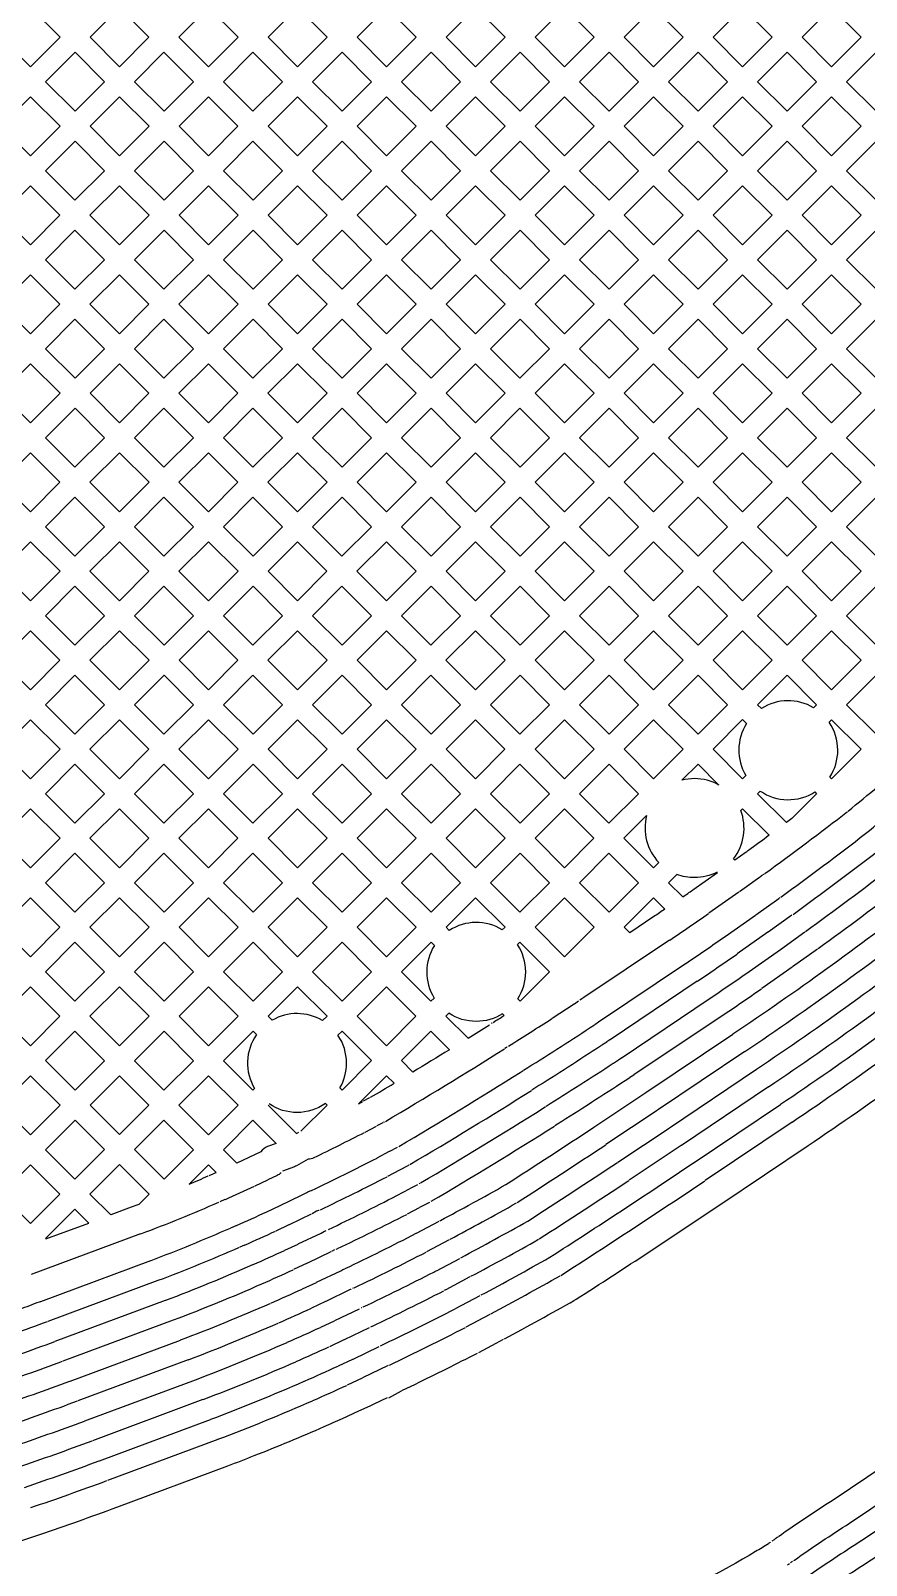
# Model space of a CAD drawing. Extents: x 1548 to 1929, y -174 to 95.
# Drawn here: x 1627.42 to 1630.42, y 42.03 to 47.54 of the extents above; entities that cross this region are included whole.
import ezdxf

# ---------------------------------------------------------------- set-up
doc = ezdxf.new("R2010")
doc.units = 0
doc.layers.add('gbr-dxf_layer0', color=7, linetype='Continuous')

msp = doc.modelspace()

# ---------------------------------------------------------------- linework, layer by layer
at = {"layer": 'gbr-dxf_layer0'}
for p, q in [((1629.5478, 44.6393), (1629.6292, 44.7207)), ((1629.7949, 44.4533), (1629.8834, 44.5158)), ((1629.9601, 44.4456), (1629.8528, 44.3698)), ((1629.9114, 44.2865), (1630.0201, 44.3631)), ((1630.1503, 44.3623), (1630.066, 44.3022)), ((1629.7112, 44.273), (1629.4005, 44.0642)), ((1630.0649, 44.3014), (1629.9547, 44.2237)), ((1630.1101, 44.2398), (1630.1977, 44.3025)), ((1629.998, 44.1609), (1630.1095, 44.2394)), ((1630.2429, 44.2412), (1630.1535, 44.1771)), ((1629.4567, 43.9791), (1629.769, 44.189)), ((1630.1523, 44.1763), (1630.0425, 44.099)), ((1629.8109, 44.1253), (1629.4986, 43.9154)), ((1629.3849, 44.0539), (1629.3696, 44.0437)), ((1629.3989, 44.0631), (1629.3895, 44.0571)), ((1629.5407, 43.8517), (1629.8535, 44.0621)), ((1629.3683, 44.0428), (1629.2896, 43.9918)), ((1629.8966, 43.9992), (1629.5837, 43.7887)), ((1629.4264, 43.959), (1629.4421, 43.9695)), ((1629.4437, 43.9707), (1629.4567, 43.9791)), ((1629.4857, 43.9071), (1629.4684, 43.8954)), ((1629.4974, 43.9147), (1629.4861, 43.9074)), ((1629.6268, 43.7259), (1629.9386, 43.9356)), ((1629.5098, 43.8314), (1629.5276, 43.843)), ((1629.5286, 43.8437), (1629.5402, 43.8514)), ((1629.9817, 43.8727), (1629.6682, 43.6619)), ((1629.5683, 43.7786), (1629.5522, 43.768)), ((1629.5829, 43.7882), (1629.5694, 43.7793)), ((1629.7108, 43.5987), (1630.0237, 43.8091)), ((1629.44, 43.6016), (1629.626, 43.7253)), ((1630.0668, 43.7463), (1629.7539, 43.5358)), ((1628.5942, 43.6856), (1628.6092, 43.6937)), ((1628.6126, 43.6955), (1628.6353, 43.7075)), ((1629.796, 43.4722), (1630.1094, 43.683)), ((1628.6822, 43.6174), (1628.6601, 43.6057)), ((1629.667, 43.6611), (1629.4828, 43.5385)), ((1630.1514, 43.6194), (1629.8394, 43.4096)), ((1628.6572, 43.6041), (1628.6169, 43.5825)), ((1629.5254, 43.475), (1629.7103, 43.5983)), ((1628.6617, 43.491), (1628.7061, 43.5146)), ((1628.7072, 43.5152), (1628.7341, 43.5293)), ((1629.7532, 43.5353), (1629.5665, 43.4109)), ((1628.7412, 43.447), (1628.6987, 43.4244)), ((1628.0576, 43.4273), (1628.0717, 43.4335)), ((1628.0734, 43.4343), (1628.0832, 43.4386)), ((1628.2674, 43.4112), (1628.2222, 43.3898)), ((1628.7791, 43.3804), (1628.8073, 43.3955)), ((1628.1141, 43.3411), (1628.0961, 43.3333)), ((1628.7321, 43.3557), (1628.7779, 43.3798)), ((1628.2654, 43.2974), (1628.3125, 43.3196)), ((1628.4244, 43.2886), (1628.3451, 43.2507)), ((1628.812, 43.3117), (1628.7685, 43.2887)), ((1628.844, 43.3287), (1628.8135, 43.3124)), ((1627.4711, 43.1997), (1627.6256, 43.257)), ((1628.1361, 43.2396), (1628.1549, 43.2477)), ((1628.3441, 43.2502), (1628.297, 43.228)), ((1628.8022, 43.2203), (1628.8835, 43.2633)), ((1627.8112, 43.2176), (1627.4182, 43.0716)), ((1628.1842, 43.1774), (1628.1679, 43.1703)), ((1628.3302, 43.1593), (1628.3772, 43.1813)), ((1628.9199, 43.1963), (1628.8386, 43.1533)), ((1627.4529, 42.9755), (1627.8484, 43.1225)), ((1628.4104, 43.1126), (1628.3608, 43.0895)), ((1628.4946, 43.153), (1628.4115, 43.1132)), ((1628.5081, 43.1604), (1628.4973, 43.1544)), ((1628.5159, 43.1634), (1628.513, 43.1622)), ((1628.8739, 43.0856), (1628.9577, 43.13)), ((1628.8653, 43.081), (1628.8724, 43.0848)), ((1628.9943, 43.0632), (1628.9082, 43.0175)), ((1627.8739, 43.0506), (1627.4784, 42.9037)), ((1628.3928, 43.0201), (1628.4428, 43.0436)), ((1628.5755, 43.0229), (1628.5726, 43.0218)), ((1628.907, 43.0169), (1628.902, 43.0142)), ((1627.505, 42.8321), (1627.901, 42.9794)), ((1628.476, 42.975), (1628.426, 42.9515)), ((1628.5091, 42.9062), (1628.5982, 42.949)), ((1628.9429, 42.9495), (1629.0313, 42.9965)), ((1627.9285, 42.9083), (1627.5325, 42.7611)), ((1628.4586, 42.8824), (1628.5085, 42.9059)), ((1629.0663, 42.9288), (1628.9799, 42.8829)), ((1627.5581, 42.6892), (1627.9546, 42.8366)), ((1628.5418, 42.8374), (1628.4895, 42.8127)), ((1628.632, 42.8807), (1628.5429, 42.8379)), ((1628.5747, 42.7683), (1628.6683, 42.8134)), ((1627.9821, 42.7656), (1627.5856, 42.6181)), ((1628.5219, 42.7438), (1628.5736, 42.7678)), ((1628.7013, 42.7447), (1628.6091, 42.7003)), ((1627.6111, 42.5461), (1628.0082, 42.6938)), ((1628.6072, 42.6994), (1628.5531, 42.6742)), ((1628.7499, 42.6549), (1628.7986, 42.6783)), ((1628.0357, 42.6228), (1627.6387, 42.4751)), ((1628.7029, 42.629), (1628.7491, 42.6544)), ((1627.6643, 42.4032), (1628.0628, 42.5515)), ((1628.0884, 42.4797), (1627.6925, 42.3324)), ((1630.9264, 42.4692), (1630.4011, 42.1157)), ((1630.0867, 42.1187), (1630.0786, 42.1137)), ((1630.1346, 42.0286), (1630.142, 42.0333)), ((1630.1578, 42.0444), (1630.1603, 42.0461))]:
    msp.add_line(p, q, dxfattribs=at)
at = {"layer": 'gbr-dxf_layer0', "linetype": 'Continuous'}
for points in [[(1627.3101, 47.5167), (1627.4162, 47.6227), (1627.5222, 47.5167), (1627.4162, 47.4106)], [(1627.6299, 47.5167), (1627.7358, 47.6225), (1627.8417, 47.5165), (1627.7359, 47.4107)], [(1627.9495, 47.5165), (1628.0555, 47.6226), (1628.1615, 47.5166), (1628.0554, 47.4106)], [(1628.2692, 47.5166), (1628.3753, 47.6227), (1628.4813, 47.5167), (1628.3752, 47.4106)], [(1628.589, 47.5167), (1628.6949, 47.6226), (1628.8009, 47.5166), (1628.695, 47.4107)], [(1628.9087, 47.5166), (1629.0146, 47.6225), (1629.1205, 47.5166), (1629.0146, 47.4107)], [(1629.2283, 47.5166), (1629.3342, 47.6225), (1629.4402, 47.5166), (1629.3342, 47.4107)], [(1629.5479, 47.5166), (1629.654, 47.6226), (1629.76, 47.5166), (1629.6539, 47.4106)], [(1629.8677, 47.5166), (1629.9738, 47.6226), (1630.0797, 47.5167), (1629.9737, 47.4106)], [(1630.1875, 47.5167), (1630.2934, 47.6226), (1630.3994, 47.5167), (1630.2934, 47.4107)], [(1627.47, 47.3568), (1627.5761, 47.4628), (1627.682, 47.3568), (1627.576, 47.2508)], [(1627.7898, 47.3568), (1627.8956, 47.4627), (1628.0015, 47.3567), (1627.8957, 47.2509)], [(1628.1093, 47.3567), (1628.2153, 47.4627), (1628.3214, 47.3567), (1628.2153, 47.2507)], [(1628.4291, 47.3567), (1628.5351, 47.4628), (1628.6411, 47.3568), (1628.5351, 47.2508)], [(1628.7489, 47.3568), (1628.8548, 47.4627), (1628.9607, 47.3568), (1628.8548, 47.2509)], [(1629.0685, 47.3568), (1629.1744, 47.4627), (1629.2804, 47.3568), (1629.1744, 47.2508)], [(1629.3881, 47.3568), (1629.494, 47.4627), (1629.6, 47.3567), (1629.4941, 47.2508)], [(1629.7078, 47.3567), (1629.8138, 47.4627), (1629.9198, 47.3568), (1629.8138, 47.2507)], [(1630.0276, 47.3568), (1630.1336, 47.4628), (1630.2395, 47.3569), (1630.1335, 47.2508)], [(1630.3473, 47.3568), (1630.4532, 47.4628), (1630.5593, 47.3568), (1630.4533, 47.2508)], [(1627.3101, 47.1968), (1627.4162, 47.3029), (1627.5221, 47.1969), (1627.4161, 47.0909)], [(1627.6299, 47.1969), (1627.7359, 47.303), (1627.8418, 47.197), (1627.7358, 47.091)], [(1627.9496, 47.197), (1628.0554, 47.3028), (1628.1614, 47.1968), (1628.0556, 47.091)], [(1628.2692, 47.1968), (1628.3752, 47.3029), (1628.4812, 47.1969), (1628.3751, 47.0909)], [(1628.5889, 47.1969), (1628.695, 47.3029), (1628.8009, 47.197), (1628.6949, 47.091)], [(1628.9087, 47.197), (1629.0146, 47.3029), (1629.1205, 47.197), (1629.0146, 47.091)], [(1629.2283, 47.197), (1629.3342, 47.3029), (1629.4403, 47.1969), (1629.3343, 47.0909)], [(1629.548, 47.1969), (1629.6539, 47.3028), (1629.7599, 47.1968), (1629.654, 47.0909)], [(1629.8676, 47.1968), (1629.9737, 47.3029), (1630.0796, 47.1969), (1629.9736, 47.0909)], [(1630.1874, 47.1969), (1630.2934, 47.303), (1630.3994, 47.197), (1630.2934, 47.0909)], [(1627.4699, 47.037), (1627.576, 47.1431), (1627.6819, 47.0371), (1627.5759, 46.9311)], [(1627.7897, 47.0371), (1627.8957, 47.1431), (1628.0017, 47.0371), (1627.8957, 46.9311)], [(1628.1095, 47.0371), (1628.2153, 47.1429), (1628.3213, 47.037), (1628.2154, 46.9312)], [(1628.429, 47.037), (1628.5351, 47.143), (1628.641, 47.0371), (1628.535, 46.931)], [(1628.7488, 47.0371), (1628.8548, 47.1431), (1628.9608, 47.0372), (1628.8547, 46.9311)], [(1629.0685, 47.0372), (1629.1744, 47.1431), (1629.2804, 47.0371), (1629.1745, 46.9312)], [(1629.3882, 47.0371), (1629.4941, 47.143), (1629.6001, 47.037), (1629.4942, 46.9311)], [(1629.7078, 47.037), (1629.8138, 47.143), (1629.9197, 47.037), (1629.8138, 46.9311)], [(1630.0275, 47.037), (1630.1335, 47.1431), (1630.2395, 47.037), (1630.1335, 46.931)], [(1630.3473, 47.037), (1630.4533, 47.1431), (1630.5593, 47.0371), (1630.4532, 46.9311)], [(1627.31, 46.8771), (1627.4161, 46.9831), (1627.522, 46.8772), (1627.416, 46.7711)], [(1627.6298, 46.8772), (1627.7358, 46.9832), (1627.8418, 46.8772), (1627.7358, 46.7712)], [(1627.9496, 46.8772), (1628.0556, 46.9832), (1628.1616, 46.8773), (1628.0555, 46.7713)], [(1628.2693, 46.8773), (1628.3751, 46.9831), (1628.4811, 46.8772), (1628.3753, 46.7713)], [(1628.5889, 46.8772), (1628.6949, 46.9832), (1628.8008, 46.8773), (1628.6948, 46.7712)], [(1628.9086, 46.8773), (1629.0146, 46.9833), (1629.1206, 46.8773), (1629.0146, 46.7712)], [(1629.2284, 46.8773), (1629.3343, 46.9832), (1629.4403, 46.8772), (1629.3344, 46.7713)], [(1629.548, 46.8772), (1629.654, 46.9832), (1629.7599, 46.8772), (1629.654, 46.7713)], [(1629.8677, 46.8772), (1629.9736, 46.9831), (1630.0796, 46.8771), (1629.9737, 46.7712)], [(1630.1873, 46.8771), (1630.2934, 46.9832), (1630.3993, 46.8772), (1630.2933, 46.7712)], [(1627.4699, 46.7173), (1627.5759, 46.8233), (1627.6819, 46.7173), (1627.5759, 46.6113)], [(1627.7897, 46.7173), (1627.8957, 46.8233), (1628.0016, 46.7174), (1627.8956, 46.6114)], [(1628.1094, 46.7174), (1628.2154, 46.8234), (1628.3214, 46.7175), (1628.2154, 46.6114)], [(1628.4292, 46.7175), (1628.535, 46.8233), (1628.6409, 46.7173), (1628.5351, 46.6115)], [(1628.7487, 46.7173), (1628.8547, 46.8234), (1628.9607, 46.7174), (1628.8547, 46.6113)], [(1629.0685, 46.7174), (1629.1745, 46.8234), (1629.2805, 46.7174), (1629.1744, 46.6114)], [(1629.3882, 46.7174), (1629.4942, 46.8234), (1629.6001, 46.7174), (1629.4942, 46.6115)], [(1629.7078, 46.7174), (1629.8138, 46.8233), (1629.9198, 46.7173), (1629.8139, 46.6114)], [(1630.0276, 46.7173), (1630.1335, 46.8233), (1630.2394, 46.7173), (1630.1335, 46.6114)], [(1630.3472, 46.7173), (1630.4532, 46.8233), (1630.5592, 46.7173), (1630.4532, 46.6113)], [(1627.3102, 46.5576), (1627.416, 46.6634), (1627.522, 46.5574), (1627.4162, 46.4516)], [(1627.6297, 46.5574), (1627.7358, 46.6634), (1627.8417, 46.5575), (1627.7357, 46.4514)], [(1627.9495, 46.5575), (1628.0555, 46.6635), (1628.1615, 46.5575), (1628.0554, 46.4515)], [(1628.2692, 46.5575), (1628.3753, 46.6636), (1628.4812, 46.5576), (1628.3752, 46.4516)], [(1628.589, 46.5576), (1628.6948, 46.6635), (1628.8008, 46.5574), (1628.695, 46.4516)], [(1628.9086, 46.5574), (1629.0146, 46.6635), (1629.1206, 46.5575), (1629.0145, 46.4515)], [(1629.2283, 46.5575), (1629.3344, 46.6636), (1629.4403, 46.5576), (1629.3343, 46.4516)], [(1629.5481, 46.5576), (1629.654, 46.6635), (1629.76, 46.5575), (1629.6541, 46.4516)], [(1629.8677, 46.5575), (1629.9737, 46.6635), (1630.0796, 46.5575), (1629.9737, 46.4516)], [(1630.1874, 46.5575), (1630.2933, 46.6634), (1630.3993, 46.5574), (1630.2934, 46.4515)], [(1627.4701, 46.3977), (1627.5759, 46.5035), (1627.6818, 46.3976), (1627.576, 46.2917)], [(1627.7896, 46.3976), (1627.8956, 46.5036), (1628.0016, 46.3976), (1627.8955, 46.2916)], [(1628.1093, 46.3976), (1628.2154, 46.5037), (1628.3213, 46.3977), (1628.2153, 46.2917)], [(1628.4291, 46.3977), (1628.5351, 46.5038), (1628.6411, 46.3978), (1628.5351, 46.2917)], [(1628.7489, 46.3978), (1628.8547, 46.5036), (1628.9606, 46.3976), (1628.8548, 46.2918)], [(1629.0684, 46.3976), (1629.1744, 46.5036), (1629.2804, 46.3977), (1629.1743, 46.2917)], [(1629.3881, 46.3977), (1629.4942, 46.5037), (1629.6002, 46.3977), (1629.4941, 46.2917)], [(1629.7079, 46.3977), (1629.8139, 46.5036), (1629.9198, 46.3977), (1629.8139, 46.2918)], [(1630.0276, 46.3977), (1630.1335, 46.5036), (1630.2395, 46.3976), (1630.1336, 46.2917)], [(1630.3473, 46.3976), (1630.4532, 46.5035), (1630.5591, 46.3976), (1630.4532, 46.2917)], [(1627.3101, 46.2378), (1627.4162, 46.3438), (1627.5221, 46.2379), (1627.4161, 46.1318)], [(1627.6299, 46.2379), (1627.7357, 46.3437), (1627.8416, 46.2377), (1627.7358, 46.1319)], [(1627.9494, 46.2377), (1628.0554, 46.3438), (1628.1614, 46.2378), (1628.0553, 46.1318)], [(1628.2691, 46.2378), (1628.3752, 46.3439), (1628.4812, 46.2378), (1628.3751, 46.1318)], [(1628.5889, 46.2378), (1628.695, 46.3439), (1628.801, 46.2379), (1628.6949, 46.1319)], [(1628.9087, 46.2379), (1629.0145, 46.3437), (1629.1205, 46.2378), (1629.0146, 46.132)], [(1629.2282, 46.2378), (1629.3343, 46.3438), (1629.4403, 46.2378), (1629.3342, 46.1318)], [(1629.548, 46.2378), (1629.6541, 46.3439), (1629.76, 46.2379), (1629.654, 46.1319)], [(1629.8678, 46.2379), (1629.9737, 46.3438), (1630.0797, 46.2378), (1629.9738, 46.1319)], [(1630.1875, 46.2378), (1630.2934, 46.3437), (1630.3993, 46.2378), (1630.2934, 46.1319)], [(1627.4699, 46.078), (1627.576, 46.184), (1627.682, 46.078), (1627.5759, 45.972)], [(1627.7897, 46.078), (1627.8955, 46.1838), (1628.0015, 46.0779), (1627.8956, 45.9721)], [(1628.1092, 46.0779), (1628.2153, 46.1839), (1628.3213, 46.0779), (1628.2152, 45.9719)], [(1628.429, 46.0779), (1628.5351, 46.184), (1628.641, 46.078), (1628.535, 45.972)], [(1628.7488, 46.078), (1628.8548, 46.184), (1628.9608, 46.0781), (1628.8547, 45.9721)], [(1629.0685, 46.0781), (1629.1743, 46.1839), (1629.2803, 46.0779), (1629.1745, 45.9721)], [(1629.3881, 46.0779), (1629.4941, 46.1839), (1629.6001, 46.078), (1629.4941, 45.9719)], [(1629.7079, 46.078), (1629.8139, 46.184), (1629.9199, 46.078), (1629.8139, 45.972)], [(1630.0277, 46.078), (1630.1336, 46.1839), (1630.2395, 46.078), (1630.1336, 45.9721)], [(1630.3472, 46.078), (1630.4532, 46.184), (1630.5592, 46.0779), (1630.4533, 45.972)], [(1627.3102, 45.9182), (1627.4161, 46.0241), (1627.522, 45.9181), (1627.4161, 45.8122)], [(1627.6298, 45.9181), (1627.7358, 46.0241), (1627.8418, 45.9182), (1627.7357, 45.8122)], [(1627.9495, 45.9182), (1628.0553, 46.024), (1628.1613, 45.918), (1628.0555, 45.8122)], [(1628.2691, 45.918), (1628.3751, 46.024), (1628.4811, 45.9181), (1628.3751, 45.812)], [(1628.5889, 45.9181), (1628.6949, 46.0241), (1628.8008, 45.9182), (1628.6948, 45.8122)], [(1628.9086, 45.9182), (1629.0146, 46.0242), (1629.1207, 45.9182), (1629.0146, 45.8122)], [(1629.2284, 45.9182), (1629.3342, 46.024), (1629.4402, 45.9181), (1629.3344, 45.8122)], [(1629.548, 45.9181), (1629.654, 46.0241), (1629.76, 45.9181), (1629.654, 45.812)], [(1629.8678, 45.9181), (1629.9738, 46.0241), (1630.0797, 45.9182), (1629.9737, 45.8122)], [(1630.1875, 45.9182), (1630.2934, 46.0241), (1630.3994, 45.9181), (1630.2935, 45.8122)], [(1627.47, 45.7583), (1627.5759, 45.8642), (1627.6818, 45.7583), (1627.5759, 45.6524)], [(1627.7896, 45.7583), (1627.8956, 45.8643), (1628.0017, 45.7583), (1627.8956, 45.6523)], [(1628.1094, 45.7583), (1628.2152, 45.8641), (1628.3212, 45.7582), (1628.2154, 45.6523)], [(1628.429, 45.7582), (1628.535, 45.8642), (1628.6409, 45.7583), (1628.5349, 45.6522)], [(1628.7487, 45.7583), (1628.8547, 45.8643), (1628.9607, 45.7583), (1628.8547, 45.6523)], [(1629.0685, 45.7583), (1629.1745, 45.8643), (1629.2805, 45.7584), (1629.1745, 45.6523)], [(1629.3883, 45.7584), (1629.4941, 45.8642), (1629.6001, 45.7582), (1629.4943, 45.6523)], [(1629.7078, 45.7582), (1629.8139, 45.8642), (1629.9198, 45.7583), (1629.8137, 45.6523)], [(1630.0275, 45.7583), (1630.1336, 45.8644), (1630.2396, 45.7583), (1630.1335, 45.6523)], [(1630.3473, 45.7583), (1630.4533, 45.8642), (1630.5591, 45.7584), (1630.4532, 45.6525)], [(1627.3101, 45.5984), (1627.4161, 45.7044), (1627.5221, 45.5985), (1627.416, 45.4925)], [(1627.6298, 45.5985), (1627.7357, 45.7044), (1627.8417, 45.5984), (1627.7358, 45.4925)], [(1627.9495, 45.5984), (1628.0555, 45.7044), (1628.1615, 45.5985), (1628.0555, 45.4924)], [(1628.2693, 45.5985), (1628.3751, 45.7043), (1628.481, 45.5984), (1628.3752, 45.4925)], [(1628.5888, 45.5984), (1628.6948, 45.7044), (1628.8008, 45.5984), (1628.6948, 45.4923)], [(1628.9086, 45.5984), (1629.0146, 45.7044), (1629.1206, 45.5984), (1629.0145, 45.4924)], [(1629.2283, 45.5984), (1629.3344, 45.7045), (1629.4404, 45.5985), (1629.3344, 45.4924)], [(1629.5482, 45.5985), (1629.654, 45.7043), (1629.7599, 45.5984), (1629.654, 45.4926)], [(1629.8676, 45.5984), (1629.9737, 45.7044), (1630.0797, 45.5984), (1629.9736, 45.4924)], [(1630.1874, 45.5984), (1630.2935, 45.7045), (1630.3993, 45.5986), (1630.2933, 45.4925)], [(1627.4699, 45.4386), (1627.5759, 45.5446), (1627.6819, 45.4386), (1627.5759, 45.3326)], [(1627.7897, 45.4386), (1627.8956, 45.5445), (1628.0016, 45.4385), (1627.8957, 45.3326)], [(1628.1094, 45.4386), (1628.2154, 45.5446), (1628.3213, 45.4387), (1628.2153, 45.3326)], [(1628.4291, 45.4387), (1628.5349, 45.5445), (1628.6409, 45.4385), (1628.5351, 45.3327)], [(1628.7487, 45.4385), (1628.8547, 45.5445), (1628.9607, 45.4385), (1628.8546, 45.3325)], [(1629.0684, 45.4385), (1629.1745, 45.5446), (1629.2805, 45.4386), (1629.1744, 45.3325)], [(1629.3882, 45.4386), (1629.4943, 45.5446), (1629.6002, 45.4387), (1629.4941, 45.3327)], [(1629.7079, 45.4387), (1629.8137, 45.5445), (1629.9197, 45.4385), (1629.8139, 45.3327)], [(1630.0275, 45.4385), (1630.1335, 45.5445), (1630.2394, 45.4387), (1630.1334, 45.3326)], [(1630.3472, 45.4387), (1630.4532, 45.5447), (1630.5592, 45.4387), (1630.4532, 45.3326)], [(1627.3101, 45.2788), (1627.416, 45.3847), (1627.522, 45.2787), (1627.4161, 45.1728)], [(1627.6298, 45.2787), (1627.7358, 45.3847), (1627.8418, 45.2788), (1627.7358, 45.1727)], [(1627.9496, 45.2788), (1628.0555, 45.3847), (1628.1614, 45.2788), (1628.0555, 45.1728)], [(1628.2691, 45.2788), (1628.3752, 45.3848), (1628.4812, 45.2788), (1628.3752, 45.1727)], [(1628.589, 45.2788), (1628.6948, 45.3846), (1628.8008, 45.2786), (1628.6949, 45.1728)], [(1628.9085, 45.2786), (1629.0145, 45.3846), (1629.1206, 45.2786), (1629.0145, 45.1726)], [(1629.2283, 45.2786), (1629.3344, 45.3847), (1629.4402, 45.2788), (1629.3342, 45.1727)], [(1629.548, 45.2788), (1629.654, 45.3848), (1629.7601, 45.2788), (1629.654, 45.1728)], [(1629.8678, 45.2788), (1629.9736, 45.3846), (1630.0795, 45.2787), (1629.9737, 45.1729)], [(1630.1873, 45.2787), (1630.2933, 45.3848), (1630.3993, 45.2788), (1630.2933, 45.1727)], [(1627.47, 45.1189), (1627.5759, 45.2248), (1627.6819, 45.1188), (1627.5759, 45.0129)], [(1627.7896, 45.1188), (1627.8957, 45.2249), (1628.0016, 45.119), (1627.8956, 45.0129)], [(1628.1094, 45.119), (1628.2153, 45.2249), (1628.3213, 45.1189), (1628.2154, 45.013)], [(1628.429, 45.1189), (1628.5351, 45.2249), (1628.6411, 45.1189), (1628.535, 45.0129)], [(1628.7488, 45.1189), (1628.8546, 45.2247), (1628.9606, 45.1187), (1628.8548, 45.0129)], [(1629.0684, 45.1187), (1629.1744, 45.2248), (1629.2803, 45.1189), (1629.1743, 45.0128)], [(1629.3881, 45.1189), (1629.4941, 45.2249), (1629.6001, 45.1189), (1629.4941, 45.0129)], [(1629.7079, 45.1189), (1629.8139, 45.2249), (1629.9198, 45.119), (1629.8138, 45.013)], [(1630.3472, 45.1188), (1630.4532, 45.2249), (1630.5592, 45.1189), (1630.4532, 45.0128)], [(1627.3102, 44.9591), (1627.4161, 45.065), (1627.5221, 44.959), (1627.4162, 44.8531)], [(1627.6298, 44.959), (1627.7358, 45.065), (1627.8417, 44.959), (1627.7357, 44.8531)], [(1627.9494, 44.959), (1628.0555, 45.0651), (1628.1615, 44.9591), (1628.0554, 44.853)], [(1628.2692, 44.9591), (1628.3752, 45.065), (1628.4811, 44.959), (1628.3752, 44.8531)], [(1628.5889, 44.959), (1628.6949, 45.065), (1628.801, 44.959), (1628.6949, 44.853)], [(1628.9087, 44.959), (1629.0145, 45.0648), (1629.1204, 44.9589), (1629.0146, 44.8531)], [(1629.2282, 44.9589), (1629.3342, 45.065), (1629.4402, 44.959), (1629.3342, 44.8529)], [(1629.548, 44.959), (1629.654, 45.065), (1629.7599, 44.9591), (1629.6539, 44.8531)], [(1627.47, 44.7992), (1627.5759, 44.9051), (1627.6819, 44.7992), (1627.5759, 44.6933)], [(1627.7896, 44.7992), (1627.8956, 44.9052), (1628.0016, 44.7992), (1627.8956, 44.6932)], [(1628.1093, 44.7992), (1628.2154, 44.9052), (1628.3213, 44.7992), (1628.2153, 44.6932)], [(1628.4291, 44.7992), (1628.535, 44.9051), (1628.641, 44.7991), (1628.5351, 44.6932)], [(1628.7488, 44.7991), (1628.8548, 44.9051), (1628.9607, 44.7993), (1628.8547, 44.6932)], [(1629.0685, 44.7993), (1629.1743, 44.9051), (1629.2803, 44.7991), (1629.1745, 44.6932)], [(1629.3881, 44.7991), (1629.4941, 44.9051), (1629.6, 44.7992), (1629.4939, 44.6932)], [(1627.3101, 44.6393), (1627.4162, 44.7454), (1627.5221, 44.6394), (1627.416, 44.5334)], [(1627.6298, 44.6394), (1627.7357, 44.7454), (1627.8417, 44.6393), (1627.7358, 44.5334)], [(1627.9495, 44.6393), (1628.0554, 44.7453), (1628.1614, 44.6393), (1628.0555, 44.5334)], [(1628.2692, 44.6393), (1628.3752, 44.7453), (1628.4812, 44.6393), (1628.3752, 44.5333)], [(1628.589, 44.6393), (1628.6949, 44.7452), (1628.8008, 44.6393), (1628.6949, 44.5334)], [(1628.9086, 44.6393), (1629.0146, 44.7454), (1629.1206, 44.6394), (1629.0146, 44.5333)], [(1629.2284, 44.6394), (1629.3342, 44.7452), (1629.4401, 44.6393), (1629.3343, 44.5335)], [(1627.4699, 44.4795), (1627.5759, 44.5856), (1627.682, 44.4796), (1627.5759, 44.3735)], [(1627.7897, 44.4796), (1627.8956, 44.5855), (1628.0016, 44.4795), (1627.8957, 44.3736)], [(1628.1094, 44.4795), (1628.2153, 44.5854), (1628.3213, 44.4794), (1628.2154, 44.3735)], [(1628.4291, 44.4794), (1628.5351, 44.5854), (1628.641, 44.4795), (1628.535, 44.3735)], [(1628.7488, 44.4795), (1628.8547, 44.5855), (1628.9607, 44.4794), (1628.8548, 44.3735)], [(1629.0685, 44.4794), (1629.1745, 44.5855), (1629.2804, 44.4796), (1629.1743, 44.3736)], [(1629.3881, 44.4796), (1629.4939, 44.5854), (1629.6, 44.4794), (1629.4941, 44.3736)], [(1627.31, 44.3196), (1627.416, 44.4256), (1627.522, 44.3196), (1627.416, 44.2136)], [(1627.6298, 44.3196), (1627.7358, 44.4257), (1627.8418, 44.3197), (1627.7358, 44.2136)], [(1627.9496, 44.3197), (1628.0555, 44.4256), (1628.1615, 44.3196), (1628.0556, 44.2137)], [(1628.2693, 44.3196), (1628.3752, 44.4255), (1628.4811, 44.3196), (1628.3752, 44.2137)], [(1628.5889, 44.3196), (1628.6949, 44.4257), (1628.8009, 44.3197), (1628.6949, 44.2136)], [(1629.2282, 44.3197), (1629.3343, 44.4257), (1629.4403, 44.3197), (1629.3342, 44.2137)], [(1627.4699, 44.1597), (1627.5759, 44.2658), (1627.6819, 44.1598), (1627.5759, 44.0537)], [(1627.7897, 44.1598), (1627.8957, 44.2658), (1628.0017, 44.1598), (1627.8957, 44.0538)], [(1628.1095, 44.1598), (1628.2154, 44.2657), (1628.3213, 44.1598), (1628.2154, 44.0539)], [(1628.429, 44.1598), (1628.535, 44.2658), (1628.641, 44.1597), (1628.535, 44.0538)], [(1627.3102, 44), (1627.416, 44.1058), (1627.522, 43.9998), (1627.4162, 43.894)], [(1627.6297, 43.9998), (1627.7358, 44.1059), (1627.8418, 43.9999), (1627.7358, 43.8938)], [(1627.9496, 43.9999), (1628.0556, 44.1059), (1628.1615, 44), (1628.0554, 43.894)], [(1628.5889, 43.9999), (1628.6949, 44.1059), (1628.8007, 44), (1628.6948, 43.894)], [(1627.4701, 43.8402), (1627.5759, 43.946), (1627.6819, 43.84), (1627.5761, 43.7341)], [(1627.7896, 43.84), (1627.8957, 43.946), (1628.0016, 43.8401), (1627.8955, 43.7341)], [(1627.3101, 43.6802), (1627.4162, 43.7863), (1627.5222, 43.6803), (1627.4162, 43.5742)], [(1627.6299, 43.6803), (1627.7358, 43.7861), (1627.8416, 43.6802), (1627.7358, 43.5744)], [(1627.9494, 43.6802), (1628.0554, 43.7862), (1628.1615, 43.6802), (1628.0554, 43.5742)], [(1627.47, 43.5203), (1627.5761, 43.6264), (1627.682, 43.5205), (1627.5759, 43.4145)], [(1627.7897, 43.5205), (1627.8955, 43.6263), (1628.0015, 43.5203), (1627.8957, 43.4145)], [(1627.3102, 43.3606), (1627.4162, 43.4665), (1627.522, 43.3606), (1627.4161, 43.2547)]]:
    msp.add_lwpolyline(points, close=True, dxfattribs=at)
for points in [[(1630.0276, 45.119), (1630.1334, 45.2249), (1630.2394, 45.1188), (1630.2288, 45.1082, 0.284365), (1630.0417, 45.1049)], [(1629.8677, 44.9591), (1629.9737, 45.0652), (1629.988, 45.0509, 0.283017), (1629.9851, 44.8646), (1629.9737, 44.8531)], [(1630.2845, 45.0561), (1630.2933, 45.065), (1630.3993, 44.9589), (1630.2935, 44.8531), (1630.2875, 44.8592, 0.143996), (1630.3158, 44.9554, 0.151782)], [(1630.0276, 44.7992), (1630.0372, 44.8089, 0.300979), (1630.2335, 44.8054), (1630.2396, 44.7993), (1630.1503, 44.7099, -0.000596), (1630.1312, 44.6956)], [(1629.9411, 44.5658, 0.263264), (1629.9673, 44.739), (1629.9737, 44.7454), (1630.0693, 44.6497, -0.001928), (1629.9949, 44.5952, 0.010685), (1629.9866, 44.5895), (1629.9465, 44.5604)], [(1628.9087, 44.3197), (1629.0146, 44.4256), (1629.1205, 44.3197), (1629.1108, 44.31, 0.29049), (1628.9203, 44.308)], [(1629.548, 44.3197), (1629.6538, 44.4255), (1629.6948, 44.3845, -0.001029), (1629.6556, 44.358), (1629.5684, 44.2994)], [(1628.7487, 44.1597), (1628.8548, 44.2658), (1628.8668, 44.2538, 0.287021), (1628.866, 44.0652), (1628.8546, 44.0539)], [(1629.1655, 44.2569), (1629.1743, 44.2658), (1629.2804, 44.1598), (1629.1744, 44.0539), (1629.1662, 44.0621, 0.14499), (1629.1949, 44.1589, 0.147046)], [(1628.2692, 44), (1628.3752, 44.1059), (1628.4812, 43.9999), (1628.4652, 43.984, 0.274113), (1628.2839, 43.9853)], [(1628.1093, 43.8401), (1628.2154, 43.9461), (1628.2278, 43.9337, 0.296603), (1628.2212, 43.7399), (1628.2153, 43.7341)], [(1628.5206, 43.9316), (1628.535, 43.946), (1628.6409, 43.8402), (1628.535, 43.7342), (1628.5271, 43.7422, 0.13271), (1628.5513, 43.8317, 0.150204)], [(1627.6298, 43.3606), (1627.7358, 43.4666), (1627.8418, 43.3606), (1627.8052, 43.324, -0.001303), (1627.7774, 43.3134), (1627.7042, 43.2862)]]:
    msp.add_lwpolyline(points, format="xyb", close=True, dxfattribs=at)
for points in [[(1629.756, 44.8475), (1629.8138, 44.9052), (1629.8888, 44.8302)], [(1628.7487, 43.8402), (1628.8546, 43.9461), (1628.9212, 43.8795)], [(1628.7221, 43.759), (1628.6948, 43.7863), (1628.5942, 43.6856)], [(1628.2692, 43.6802), (1628.371, 43.5785), (1628.3794, 43.5831)], [(1628.1093, 43.5203), (1628.2153, 43.6263), (1628.2986, 43.5431)], [(1628.0832, 43.4386), (1628.0554, 43.4664), (1627.9856, 43.3966)], [(1627.6256, 43.257), (1627.5759, 43.3067), (1627.47, 43.2008)], [(1629.026, 42.7918), (1629.0885, 42.8251), (1629.1154, 42.8396)]]:
    msp.add_lwpolyline(points, dxfattribs=at)
for points in [[(1629.8888, 44.8302, 0.129582), (1629.8012, 44.8533, 0.064373), (1629.756, 44.8475)], [(1630.4152, 44.6558, 0.003198), (1630.5282, 44.7491), (1630.5511, 44.769), (1630.5723, 44.788)], [(1629.6292, 44.7207, 0.261209), (1629.6729, 44.5524), (1629.6538, 44.5333), (1629.5478, 44.6393)], [(1630.1998, 44.3041, 0.007776), (1630.5104, 44.5364, 0.003265), (1630.6271, 44.6331)], [(1629.9392, 43.936, 0.016265), (1630.6054, 44.4169, 0.003329), (1630.7259, 44.517), (1630.7749, 44.5598)], [(1629.882, 44.5172, -0.118596), (1629.8012, 44.4977, -0.091513), (1629.7377, 44.5094), (1629.7077, 44.4794)], [(1630.0448, 44.5062), (1630.0409, 44.5035, -0.04189), (1630.0343, 44.4982), (1629.9624, 44.4472)], [(1629.7077, 44.4794), (1629.7588, 44.4283, 0.000954), (1629.7946, 44.4531)], [(1630.0209, 44.3637), (1630.1043, 44.423, -0.040032), (1630.109, 44.4267)], [(1630.0243, 43.8095, 0.01631), (1630.7004, 44.2976, 0.003397), (1630.8249, 44.4012)], [(1630.1101, 43.6835, 0.016342), (1630.7956, 44.1784, 0.003445), (1630.9234, 44.2848)], [(1629.1177, 44.0028), (1629.112, 44.0085, -0.141711), (1629.0171, 43.9811, -0.147046), (1628.9191, 44.0106), (1628.9085, 44)], [(1628.9085, 44), (1628.9878, 43.9207, 0.001287), (1629.0645, 43.9686)], [(1629.3714, 42.9803, 0.010418), (1629.3762, 42.9831, 0.005267), (1629.8954, 43.3245), (1630.2091, 43.5353, 0.016361), (1630.9048, 44.0377)], [(1629.1281, 43.8889, -0.013034), (1629.1261, 43.8876), (1629.12, 43.8835)], [(1629.4673, 43.8947, -0.003919), (1629.2273, 43.7409), (1629.2166, 43.7338)], [(1628.9212, 43.8795, -0.002164), (1628.7895, 43.7994), (1628.7487, 43.8402)], [(1628.739, 43.5321, 0.007038), (1629.175, 43.7976), (1629.1857, 43.8048)], [(1629.5515, 43.7676, -0.003927), (1629.309, 43.6122), (1629.3, 43.6061)], [(1628.3875, 43.5867), (1628.4811, 43.6804), (1628.4754, 43.6861, -0.153943), (1628.3735, 43.6539, -0.150204), (1628.2736, 43.6846)], [(1628.8174, 43.4012, 0.007042), (1629.2573, 43.6693), (1629.2663, 43.6753)], [(1628.6145, 43.5813, -0.005249), (1628.4335, 43.4909, -0.103559), (1628.4133, 43.4858), (1628.3713, 43.4626, -0.040844), (1628.3638, 43.4593), (1628.3214, 43.4431)], [(1629.0023, 43.3277, 0.003448), (1629.123, 43.3949, 0.00326), (1629.4395, 43.6013)], [(1628.2986, 43.5431), (1628.2675, 43.5313, 0.153873), (1628.2435, 43.5123), (1628.1576, 43.472), (1628.1093, 43.5203)], [(1628.775, 43.465, -0.031962), (1628.7709, 43.4626), (1628.7417, 43.4472)], [(1628.9617, 43.1324, 0.006715), (1629.202, 43.2641, 0.003303), (1629.5244, 43.4744)], [(1629.0348, 42.9984, 0.00678), (1629.281, 43.1337, 0.005245), (1629.7949, 43.4715)], [(1628.3163, 43.4373, -0.087143), (1628.3018, 43.4275), (1628.2685, 43.4117)], [(1628.3132, 43.3199), (1628.3901, 43.3566), (1628.4089, 43.367, -0.042434), (1628.4148, 43.3696), (1628.4243, 43.3733)], [(1628.4526, 43.3025, -0.015516), (1628.4506, 43.3017), (1628.4433, 43.299), (1628.4277, 43.2903)], [(1628.8867, 43.2652, -0.018296), (1628.8891, 43.2664, 0.003197), (1629.0016, 43.3273)], [(1628.3778, 43.1816), (1628.4605, 43.2211), (1628.4727, 43.2279, -0.041387), (1628.4783, 43.2306)], [(1631.5934, 43.1708, -0.016628), (1630.8268, 42.6168), (1630.3028, 42.264, 0.012958), (1630.1024, 42.1299)], [(1628.4434, 43.0439), (1628.5308, 43.0857), (1628.538, 43.0898, -0.049558), (1628.5448, 43.0928)], [(1628.5679, 43.0192, -0.022707), (1628.5649, 43.0176), (1628.4771, 42.9756)], [(1630.2421, 41.9171, -0.003477), (1630.2472, 41.9205, -0.013317), (1630.4418, 42.0509), (1631.3735, 42.6784, 0.012538), (1631.6583, 42.8956)], [(1625.9749, 41.7647, 0.003119), (1626.1037, 41.7878, 0.004626), (1626.2813, 41.8226, 0.004466), (1626.4519, 41.8594), (1626.501, 41.8706), (1626.5563, 41.8833), (1626.6137, 41.897), (1626.6455, 41.9046), (1626.7115, 41.9211, 0.002579), (1626.8235, 41.9501, 0.012072), (1627.278, 42.0822, 0.004626), (1627.4499, 42.1383, 0.007485), (1627.7263, 42.2363), (1628.125, 42.3847, 0.003601), (1628.2198, 42.4213, 0.00959), (1628.471, 42.5257, 0.002561), (1628.5365, 42.5549), (1628.5957, 42.5818), (1628.6356, 42.6003), (1628.6511, 42.6074), (1628.6983, 42.6303)], [(1630.1604, 42.0462, -0.01308), (1630.3582, 42.1787), (1630.8834, 42.5321)], [(1630.1004, 42.1287, 0.012451), (1630.0948, 42.1248, 0.008804), (1630.0867, 42.119)], [(1630.0745, 42.1109, 0.00881), (1630.0664, 42.105, -0.01387), (1630.0206, 42.0766, -0.009384), (1629.6386, 41.8637), (1629.5358, 41.8091, -0.007418), (1629.2261, 41.6557), (1629.1273, 41.608), (1629.0603, 41.5767, -0.004834), (1628.916, 41.5119, -0.013252), (1628.5134, 41.3479), (1628.1118, 41.1985, -0.007483), (1627.8042, 41.0895, -0.016704), (1627.1062, 40.8797, -0.004091), (1626.9099, 40.8297, -0.002501), (1626.8047, 40.8043, -0.011672), (1626.3064, 40.6996), (1626.1644, 40.6742), (1625.5091, 40.5813)]]:
    msp.add_lwpolyline(points, format="xyb", dxfattribs=at)
at = {"layer": 'gbr-dxf_layer0'}
for centre, radius, start, end in [((1623.1491, 53.5855), 11.4104, 309.14758, 309.85385), ((1622.8703, 54.4088), 12.2287, 305.97319, 307.71624), ((1622.8722, 54.4101), 12.3306, 305.9489, 307.71491), ((1622.8722, 54.4101), 12.4068, 305.9446, 307.71899), ((1630.1283, 44.3938), 0.14, 123.5631, 125.5424), ((1622.8808, 54.4165), 12.5593, 305.90017, 307.67934), ((1622.8771, 54.414), 12.2289, 303.98075, 304.77503), ((1622.8799, 54.4159), 12.7119, 303.96736, 307.69371), ((1622.875, 54.4128), 12.331, 303.99527, 304.79156), ((1622.8751, 54.4129), 12.4072, 303.99116, 304.78814), ((1622.8813, 54.4167), 12.8643, 303.95984, 307.69658), ((1622.8812, 54.4168), 12.4833, 303.95742, 304.75608), ((1622.8825, 54.4177), 13.0169, 303.94946, 307.69653), ((1622.8812, 54.4169), 12.5595, 303.96036, 304.75821), ((1619.5376, 59.1768), 17.9451, 302.11549, 302.26628), ((1629.2127, 43.7772), 0.2417, 124.8074, 125.8263), ((1619.5377, 59.1768), 18.0467, 302.12022, 302.70562), ((1619.5173, 59.1637), 18.1487, 302.19581, 303.09246), ((1619.5234, 59.1673), 18.0469, 300.52889, 302.11735), ((1619.5148, 59.1622), 18.3013, 302.20269, 303.10033), ((1619.5233, 59.1672), 17.9453, 300.52442, 300.83759), ((1619.5186, 59.1645), 18.2252, 300.53718, 302.14314), ((1628.8299, 43.3646), 0.2927, 118.9803, 119.7587), ((1619.5154, 59.1623), 18.3776, 300.54603, 302.16347), ((1613.423, 67.8186), 29.1108, 302.73312, 303.48058), ((1624.2038, 52.1763), 9.7626, 295.62315, 297.16385), ((1625.6153, 49.0258), 6.1079, 292.83399, 293.53969), ((1625.6199, 49.0275), 6.2093, 293.70222, 294.76282), ((1624.2038, 52.1764), 9.8388, 295.61586, 297.1725), ((1628.8319, 43.3657), 0.0381, 117.0047, 121.6857), ((1613.4175, 67.8147), 29.2633, 302.73822, 303.4914), ((1613.4231, 67.8185), 29.4158, 302.71488, 303.9207), ((1625.6154, 49.0258), 6.2095, 290.72295, 293.51739), ((1624.2006, 52.1749), 9.9153, 295.60849, 297.1926), ((1628.754, 43.4967), 0.1906, 298.4792, 300.3818), ((1625.6221, 49.0283), 6.3111, 293.66779, 294.75475), ((1624.2005, 52.1749), 9.9915, 295.60817, 297.19798), ((1624.1633, 52.1558), 10.1436, 298.73395, 299.52187), ((1625.6135, 49.0247), 6.3112, 290.74641, 293.54364), ((1625.6221, 49.0283), 6.3873, 293.65883, 294.74578), ((1624.1558, 52.1518), 10.1436, 298.0352, 298.77688), ((1625.6135, 49.0247), 6.3874, 290.73679, 293.55819), ((1624.2005, 52.1748), 10.0678, 295.57529, 297.19575), ((1624.1699, 52.1595), 10.2963, 297.96589, 299.50373), ((1625.6218, 49.0282), 6.4636, 293.66285, 294.75992), ((1624.2004, 52.1748), 10.144, 295.57264, 297.20106), ((1625.616, 49.0258), 6.4638, 290.70962, 293.70895), ((1625.6216, 49.0281), 6.5398, 293.67216, 294.74582), ((1624.2049, 52.177), 10.2203, 295.53983, 297.12746), ((1624.1628, 52.1555), 10.4487, 298.0099, 299.56687), ((1625.616, 49.0258), 6.54, 290.71845, 293.7172), ((1625.6261, 49.0301), 6.6162, 293.63685, 294.71265), ((1624.2049, 52.1769), 10.2965, 295.54492, 297.13253), ((1624.3148, 51.4297), 9.0178, 288.74151, 290.35799), ((1625.6168, 49.0263), 6.6165, 290.69889, 293.70854), ((1625.6261, 49.03), 6.6924, 293.62122, 294.72155), ((1628.6219, 42.9184), 0.0381, 113.8028, 118.0597), ((1624.2042, 52.1766), 10.3728, 295.52116, 297.17736), ((1624.1634, 52.1558), 10.5505, 298.00973, 299.56794), ((1624.3147, 51.4297), 9.094, 288.73517, 290.35165), ((1625.6168, 49.0263), 6.6927, 290.70734, 293.69303), ((1625.6308, 49.0321), 6.7687, 293.58012, 294.68358), ((1628.5649, 43.0598), 0.1905, 292.6361, 294.3139), ((1624.2044, 52.1766), 10.449, 295.51595, 297.18474), ((1624.3116, 51.4285), 9.1704, 288.67908, 290.37212), ((1625.6176, 49.0266), 6.7689, 290.68872, 293.69252), ((1625.6307, 49.0321), 6.8449, 293.58959, 294.66935), ((1624.2004, 52.1746), 10.5507, 295.83759, 297.18792), ((1624.3116, 51.4285), 9.2466, 288.66659, 290.37866), ((1625.6177, 49.0266), 6.8451, 290.69641, 293.69937), ((1625.6251, 49.0295), 6.9212, 293.6418, 294.73559), ((1624.3119, 51.4285), 9.3228, 288.66489, 290.3709), ((1625.6184, 49.0269), 6.9214, 290.68821, 293.69201), ((1625.6252, 49.0296), 6.9974, 293.63131, 294.72631), ((1624.312, 51.4286), 9.399, 288.67132, 290.37662), ((1625.6185, 49.0269), 6.9976, 290.6789, 293.68386), ((1624.3121, 51.4286), 9.4754, 288.67459, 290.36887), ((1624.312, 51.4286), 9.5516, 288.66361, 290.37596), ((1624.3123, 51.4286), 9.6278, 288.66829, 290.36403), ((1624.3122, 51.4286), 9.704, 288.66204, 290.37451), ((1632.7935, 38.329), 4.4791, 122.3065, 125.3029), ((1630.2636, 41.8859), 0.1907, 125.4278, 128.0493)]:
    msp.add_arc(centre, radius, start, end, dxfattribs=at)

doc.saveas('drawing.dxf')
